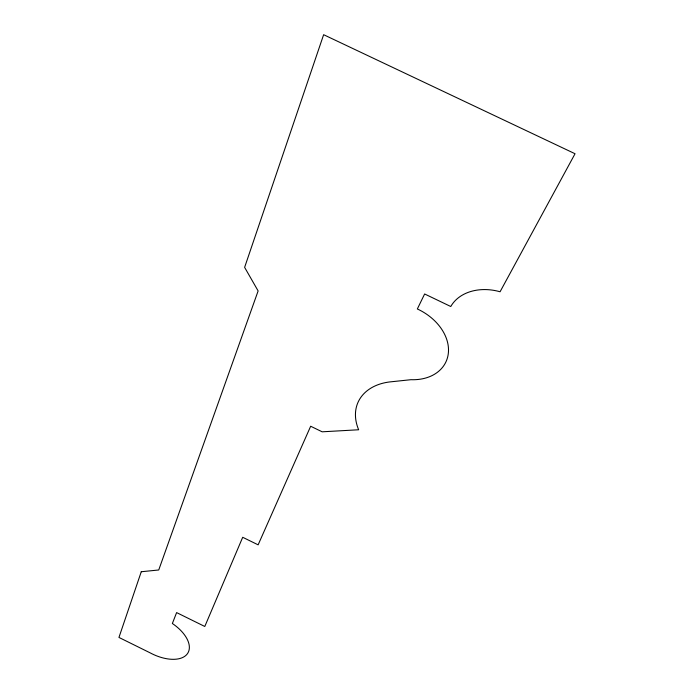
<?xml version="1.0" encoding="UTF-8"?>
<svg xmlns="http://www.w3.org/2000/svg" width="694" height="694" viewBox="0 0 694 694"><rect width="100%" height="100%" fill="white"/><g stroke="black" fill="none" stroke-linecap="round" stroke-linejoin="round"><path stroke-width="1.04" d="M141.264 571.735L118.952 637.439L150.225 652.898A33.616 18.348 28.6 0 0 187.293 653.887A33.616 18.348 28.6 0 0 172.364 623.498L176.614 612.594L204.791 626.474L242.7 537.286L258.133 544.842L310.669 426.237L322.146 431.807L358.659 429.768A58.417 41.276 23.7 0 1 389.412 381.969L410.987 379.696A47.747 35.689 25.4 0 0 448.393 352.699A47.747 35.689 25.4 0 0 417.346 308.969L424.633 293.97L450.779 306.514A46.403 35.741 20.8 0 1 500.07 291.766L575.048 153.738L323.638 34.7L244.626 267.363L258.125 290.942L158.735 569.982L141.264 571.735"/></g></svg>
